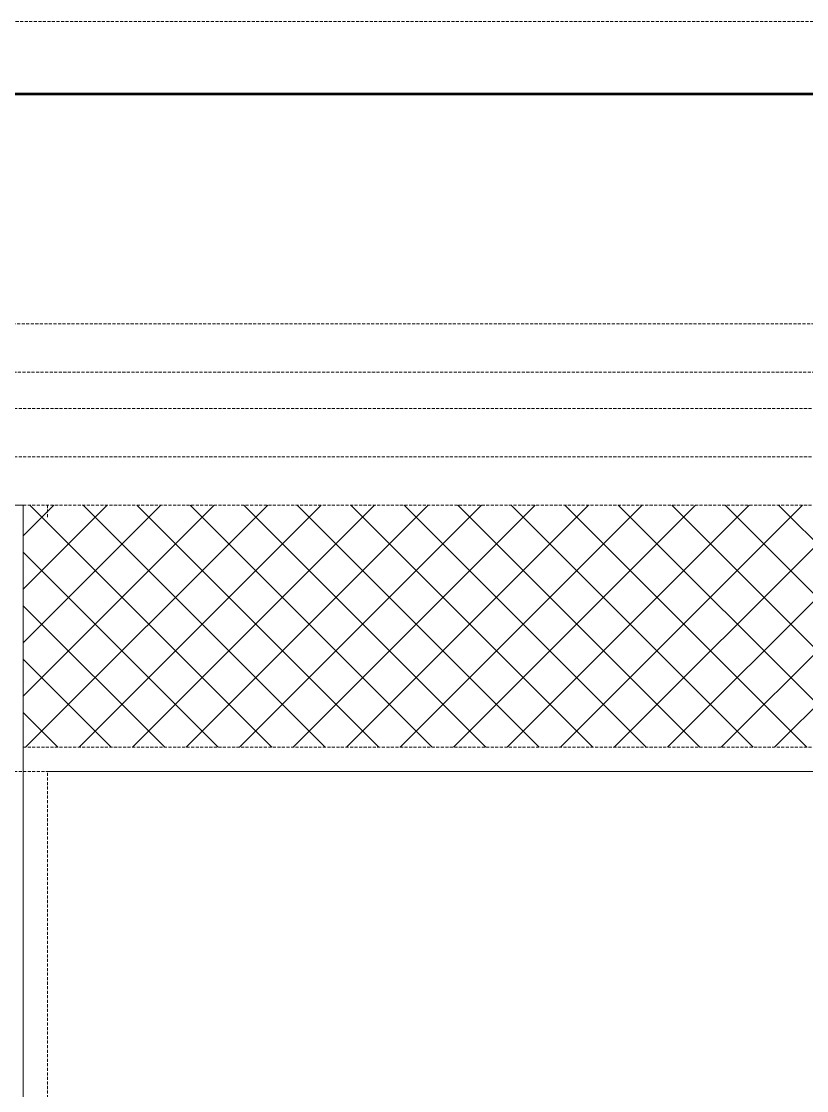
# Model space of a CAD drawing. Extents: x -1457 to 23780, y -2071 to 4205.
# Drawn here: x 20497.4 to 20562.2, y 2776.6 to 2865 of the extents above; entities that cross this region are included whole.
import ezdxf

# ---------------------------------------------------------------- set-up
doc = ezdxf.new("R2010")
doc.units = 0
doc.header["$MEASUREMENT"] = 0
doc.linetypes.add('HIDDEN', pattern=[0.375, 0.25, -0.125])
doc.layers.get('0').update_dxf_attribs({"color": 9, "lineweight": 9})
doc.layers.add('M-TEFRIS2-015', color=129, linetype='Continuous', lineweight=9)

# ---------------------------------------------------------------- blocks, each defined once
blk = doc.blocks.new('p-kolon_80x80')
blk.add_lwpolyline([(-40, -40), (40, -40), (40, 40), (-40, 40)], close=True)

msp = doc.modelspace()

# ---------------------------------------------------------------- hatches: boundary and pattern name
at = {"layer": 'M-TEFRIS2-015', "linetype": 'HIDDEN', "lineweight": 0}
h = msp.add_hatch(dxfattribs=at)
h.set_pattern_fill('ANSI37', color=256, scale=25, style=0)
h.set_pattern_definition([(45, (11890, 0), (-2.2097087, 2.2097087), []), (135, (11890, 0), (-2.2097087, -2.2097087), [])])
h.paths.add_polyline_path([(20497.5, 2825), (20620, 2825), (20620, 2805), (20497.5, 2805)])

# ---------------------------------------------------------------- linework, layer by layer
msp.add_line((21815.5, 2803), (20189.5, 2802.999), dxfattribs=at)
for points in [[(18957.5, 1124.327), (18957.5, 1124.327), (18957.5, 2865), (22657.5, 2865), (22657.493, 2206.394)], [(18957.5, 1124.327), (18957.5, 1124.327), (18957.5, 2865), (22657.5, 2865), (22657.493, 2206.394)], [(20368, 2839.999), (20620, 2840.001)], [(20363.188, 2835.999), (20626.812, 2835.999)], [(20620, 2825), (20620, 2833), (20370, 2833), (20370, 2825)], [(20370, 2829), (20620, 2829)], [(20499.5, 2824.025), (20499.5, 2825)], [(20368, 2819.3), (20368, 2803), (20370, 2803), (20415.5, 2803), (20415.5, 2743), (20499.5, 2743), (20499.5, 2803), (20620, 2803), (20622, 2803), (20622, 2819.3)]]:
    msp.add_lwpolyline(points, dxfattribs=at)
for points in [[(22657.491, 285), (18957.5, 285), (18957.5, 2865), (22657.5, 2865)], [(20497.5, 2825), (20620, 2825), (20620, 2805), (20497.5, 2805)]]:
    msp.add_lwpolyline(points, close=True, dxfattribs=at)
at = {"layer": 'M-TEFRIS2-015', "linetype": 'HIDDEN', "lineweight": 0, "const_width": 0.2}
for points in [[(18963.5, 1124.327), (18963.5, 2859), (22651.5, 2859), (22651.5, 2206.394)], [(18963.5, 1124.327), (18963.5, 2859), (22651.5, 2859), (22651.5, 2206.394)], [(20467.5, 291), (18963.5, 291), (18963.5, 2859), (22651.5, 2859), (22651.5, 291), (21824.7, 291)]]:
    msp.add_lwpolyline(points, dxfattribs=at)

# ---------------------------------------------------------------- block references
at = {"layer": 'M-TEFRIS2-015', "linetype": 'HIDDEN', "lineweight": 0}
msp.add_blockref('p-kolon_80x80', (20457.5, 2785), dxfattribs=at)

doc.saveas('drawing.dxf')
